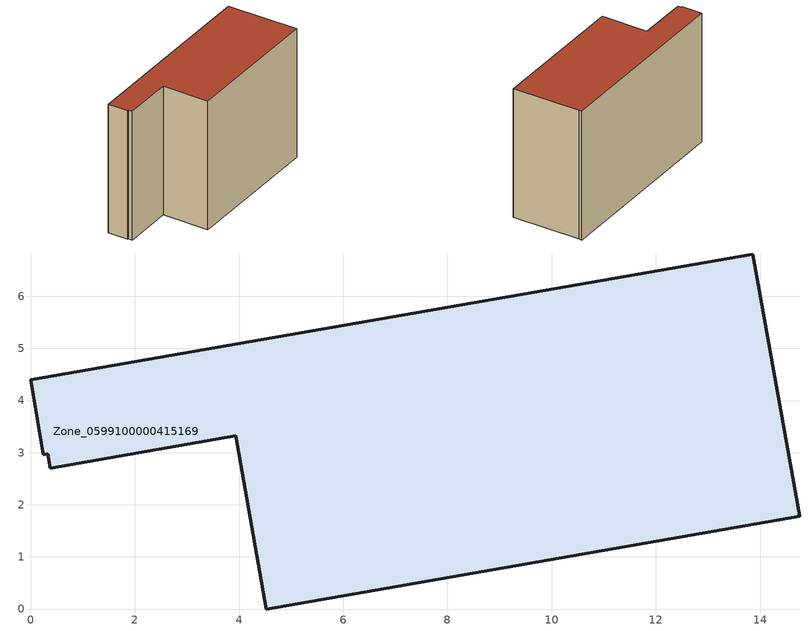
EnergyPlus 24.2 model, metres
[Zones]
Zone_0599100000415169
 floor ground (C_G): 0.37,2.71 0.33,2.98 0.24,2.96 0,4.4 13.86,6.81 13.89,6.59 14.76,1.78 4.52,0 3.94,3.33 z0.39
 wall outside (C_F): 4.52,0 14.76,1.78 13.89,6.59 13.86,6.81 0,4.4 0.24,2.96 0.33,2.98 0.37,2.71 3.94,3.33 4.52,0 z0.39:9.96
 roof outside (C_R): 0.33,2.98 0.37,2.71 3.94,3.33 4.52,0 14.76,1.78 13.89,6.59 13.86,6.81 0,4.4 0.24,2.96 z9.96
[BUILDING]
Pand.0599100000415169: North Axis=0; Terrain=City; Loads Convergence Tolerance Value=0.04; Temperature Convergence Tolerance Value=0.4; Solar Distribution=FullExterior; Maximum Number of Warmup Days=25; Minimum Number of Warmup Days=1
[Site:Location]
Rotterdam.The.Hague.AP_ZH_NLD Design_Conditions: Latitude=51.96; Longitude=4.45; Time Zone=1; Elevation=-4.5
[SITE:GROUNDTEMPERATURE:BUILDINGSURFACE]
18, 18, 18, 18, 18, 18, 18, 18, 18, 18, 18, 18
[MATERIAL] Thermal Absorptance=0.9; Solar Absorptance=0.7; Visible Absorptance=0.7
Name | Roughness | Thickness | Conductivity | Density | Specific Heat
G.TI.1992-2005 | MediumSmooth | 0.15 | 0.06 | 540 | 1210
F.TI.1992-2005 | Rough | 0.3 | 0.12 | 1920 | 840
R.TI.1992-2005 | MediumRough | 0.2 | 0.08 | 1500 | 1000
[CONSTRUCTION]
C_G: G.TI.1992-2005
C_F: F.TI.1992-2005
C_R: R.TI.1992-2005
[ZONE]
Zone_0599100000415169: Type=1; Multiplier=1; Ceiling Height=Autocalculate; Volume=Autocalculate; Floor Area=autocalculate; Part of Total Floor Area=Yes
[ZONEINFILTRATION:DESIGNFLOWRATE]
Infil_Zone_0599100000415169: Zone or ZoneList or Space or SpaceList=Zone_0599100000415169; Schedule=AlwaysOn; Design Flow Rate Calculation Method=Flow/Area; Flow Rate per Floor Area=0.0015; Constant Term Coefficient=1; Temperature Term Coefficient=0; Velocity Term Coefficient=0; Velocity Squared Term Coefficient=0
[HVACTEMPLATE:ZONE:IDEALLOADSAIRSYSTEM]
Zone_0599100000415169: Maximum Heating Supply Air Temperature=50; Minimum Cooling Supply Air Temperature=13; Maximum Heating Supply Air Humidity Ratio=0.0156; Minimum Cooling Supply Air Humidity Ratio=0.0077; Heating Limit=NoLimit; Cooling Limit=NoLimit; Dehumidification Control Type=ConstantSensibleHeatRatio; Cooling Sensible Heat Ratio=0.7; Dehumidification Setpoint=60; Humidification Control Type=None; Humidification Setpoint=30; Outdoor Air Method=None; Outdoor Air Flow Rate per Person=0.00944; Outdoor Air Flow Rate per Zone Floor Area=0; Outdoor Air Flow Rate per Zone=0; Demand Controlled Ventilation Type=None; Outdoor Air Economizer Type=NoEconomizer; Heat Recovery Type=None; Sensible Heat Recovery Effectiveness=0.7; Latent Heat Recovery Effectiveness=0.65
[ZONECONTROL:THERMOSTAT]
ThermostatControl_Zone_0599100000415169: Zone or ZoneList=Zone_0599100000415169; Control Type Schedule=DualSetpointControlType; Control 1=Thermostat_Zone_0599100000415169; Temperature Difference Between Cutout And Setpoint=0
[THERMOSTATSETPOINT:DUALSETPOINT]
Thermostat_Zone_0599100000415169: Heating Setpoint Temperature Schedule=HeatingSetpoint_Zone_0599100000415169; Cooling Setpoint Temperature Schedule=CoolingSetpoint_Zone_0599100000415169
[SCHEDULE:COMPACT]
HeatingSetpoint_Zone_0599100000415169: Through: 12/31, For: AllDays, Until: 24:00, 21
CoolingSetpoint_Zone_0599100000415169: Through: 12/31, For: AllDays, Until: 24:00, 24
DualSetpointControlType: Through: 12/31, For: AllDays, Until: 24:00, 4
AlwaysOn: Through: 12/31, For: AllDays, Until: 24:00, 1
